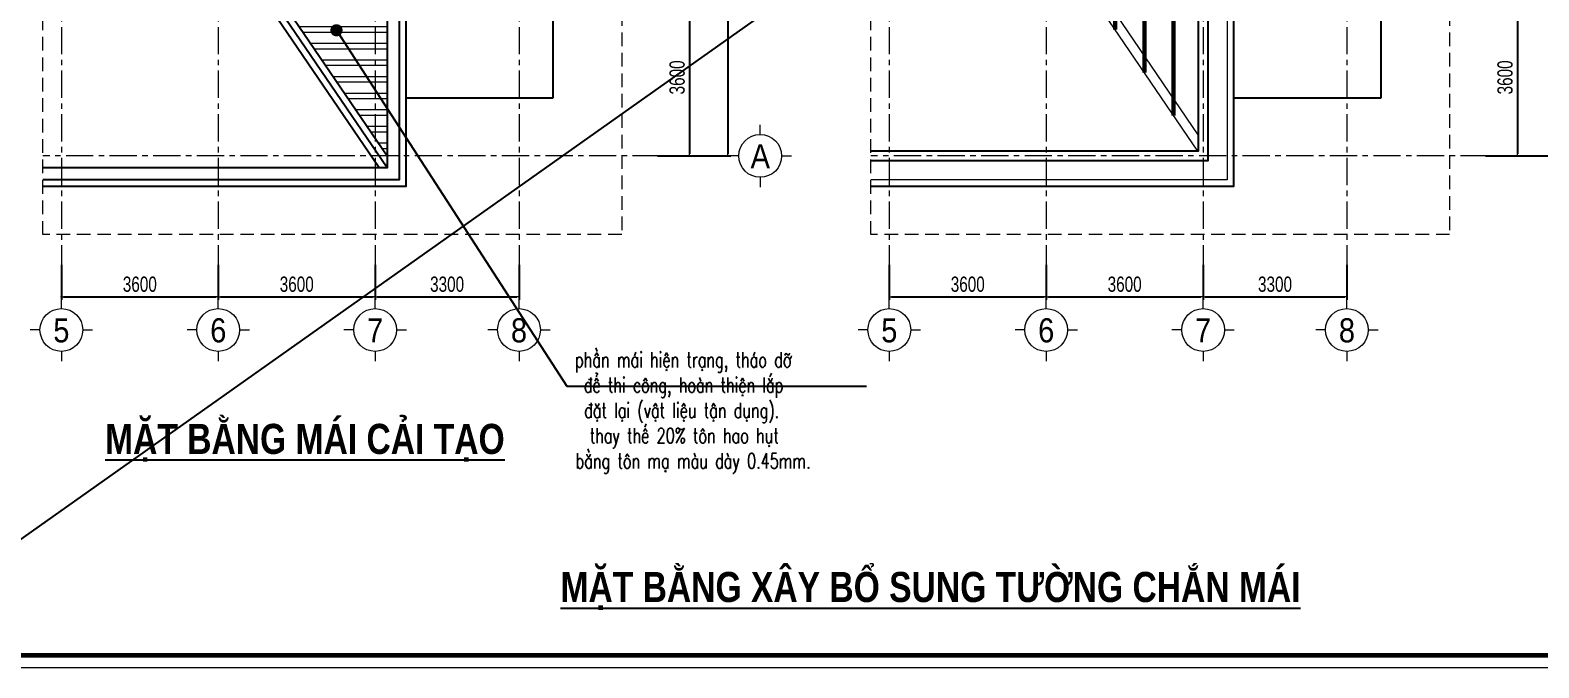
# Model space of a CAD drawing. Header units: millimetres. Extents: x -519517 to -431282, y -372679 to 113618.
# Drawn here: x -485702 to -451087, y -249439 to -234821 of the extents above; entities that cross this region are included whole.
import ezdxf
from ezdxf.enums import TextEntityAlignment as Align

# ---------------------------------------------------------------- set-up
doc = ezdxf.new("R2010")
doc.units = ezdxf.units.MM
doc.header["$LTSCALE"] = 5
for name, pattern in [('CENTER2', [28.574999999999996, 19.05, -3.174999999999999, 3.174999999999999, -3.174999999999999]), ('CENTERX2', [4, 2.5, -0.5, 0.5, -0.5]), ('DASHDOT', [1, 0.5, -0.25, 0, -0.25]), ('HIDDEN', [0.375, 0.25, -0.125])]:
    doc.linetypes.add(name, pattern=pattern)
doc.layers.get('0').update_dxf_attribs({"linetype": 'CENTER2'})
for name, color, linetype, lineweight in [('2', 2, 'Continuous', 20), ('Khungten_LCDI', 7, 'Continuous', 25), ('LC Dim', 8, 'Continuous', 18), ('LC Hatch', 252, 'Continuous', 9), ('LC ISO', 153, 'Continuous', 13), ('LC Net dam 1', 30, 'Continuous', 30), ('LC Net khuat', 4, 'HIDDEN', 13), ('LC Net manh', 9, 'Continuous', 5), ('LC Net thay', 7, 'Continuous', 25), ('LC Net truc', 79, 'DASHDOT', 13), ('LC Text1', 3, 'Continuous', 20), ('LC Text2', 7, 'Continuous', 25)]:
    doc.layers.add(name, color=color, linetype=linetype, lineweight=lineweight)
doc.layers.add('KCS_Plotter', color=11, linetype='Continuous', plot=False)
doc.styles.add('HOATBIF', font='hoatbif.shx', dxfattribs={"width": 0.75})
doc.styles.add('Khungten', font='VHAVAN.TTF', dxfattribs={"width": 0.9, "height": 5000})
doc.styles.add('LC 1', font='VHAVANB.TTF')
doc.styles.add('LC 3', font='vnsimli.shx', dxfattribs={"width": 0.75})
doc.styles.add('LC3', font='VHARIALB.TTF', dxfattribs={"width": 0.8})
doc.styles.add('Title', font='VHBLACK.TTF')
doc.dimstyles.new('Copy of 1-110', dxfattribs={"dimscale": 110, "dimtxt": 2.5, "dimasz": 0.35, "dimexe": 0.5, "dimexo": 0, "dimgap": 0.8, "dimtad": 1, "dimdec": 0, "dimzin": 0, "dimdsep": 46, "dimtxsty": 'HOATBIF', "dimblk1": 'DOT', "dimblk2": 'DOT', "dimsah": 1, "dimcen": -1, "dimdle": 1, "dimclrd": 256, "dimclre": 256, "dimclrt": 4, "dimadec": 3, "dimazin": 2, "dimtfac": 0.3333333333333333, "dimtdec": 0, "dimtix": 1, "dimtmove": 2, "dimatfit": 3, "dimldrblk": 'DOT', "dimfxl": 1, "dimtvp": 0.8333333333333334, "dimtolj": 1, "dimtzin": 0, "dimarcsym": 0})

# ---------------------------------------------------------------- blocks, each defined once
blk = doc.blocks.new('lcdi fix')
at = {"layer": 'Defpoints', "lineweight": 0}
blk.add_lwpolyline([(-1199.999999582767, -14849.99999999255), (-1199.999999582767, 14849.99999999255), (40799.99891111255, 14849.99999999255), (40799.99891111255, -14849.99999999255)], close=True, dxfattribs=at)
at = {"layer": 'Khungten_LCDI', "color": 5, "lineweight": 60}
blk.add_lwpolyline([(0, -14649.99999999255), (0, 14649.99999999255), (40599.99891117215, 14649.99999999255), (40599.99891117215, -14649.99999999255)], close=True, dxfattribs=at)
at = {"color": 7, "style": 'Khungten', "width": 0.8}
for tag, p in [('REVISION', (39498.75271154696, -10746.30400287261)), ('NGAYHT', (39546.074223203, -11609.37096477946))]:
    blk.add_attdef(tag, text='', height=199.998925739526, dxfattribs=at).set_placement(p, align=Align.CENTER)
at = {"layer": 'LC Text1', "style": 'Title', "width": 3.88208500483857}
for tag, p, p2 in [('TENBANVE1', (36912.65773196274, -8885.760287350917), (40339.14503253752, -8885.760287350917)), ('TENBANVE2', (36912.65773196274, -9562.465612738335), (40339.14503253752, -9562.465612738335))]:
    blk.add_attdef(tag, text='', height=249.9999935159641, dxfattribs=at).set_placement(p, p2, align=Align.FIT)
at = {"layer": 'LC Text1', "style": 'Title', "width": 0.7}
blk.add_attdef('SOBANVE', text='', height=249.9999935159641, dxfattribs=at).set_placement((39561.9823223477, -13896.1807666411), align=Align.CENTER)
blk = doc.blocks.new('TIEUDE1')
at = {"layer": 'LC Text2', "color": 7, "style": 'LC 1'}
blk.add_attdef('TIªU§Ò', text='', height=5, dxfattribs=at).set_placement((0, 0), align=Align.BOTTOM_CENTER)
blk.add_attdef('TL', text='', height=3, dxfattribs=at).set_placement((0, -2), align=Align.TOP_CENTER)
blk = doc.blocks.new('DOT')
at = {"color": 0, "linetype": 'ByBlock'}
blk.add_line((-0.5, 0), (-1, 0), dxfattribs=at)
at = {"color": 0, "linetype": 'ByBlock', "const_width": 0.5}
blk.add_lwpolyline([(-0.25, 0, 1), (0.25, 0, 1)], format="xyb", close=True, dxfattribs=at)
blk = doc.blocks.new('*D358')
at = {"layer": 'Defpoints', "color": 0, "transparency": 16777216}
for p in [(-452176.4564871173, -234103.0671391842), (-452176.4564871173, -237703.067139184), (-451574.5568443057, -237703.067139184)]:
    blk.add_point(p, dxfattribs=at)
at = {"layer": 'LC Dim', "lineweight": -2, "transparency": 16777216}
for p, q in [((-452176.4564871173, -234103.0671391842), (-451504.5568443057, -234103.0671391842)), ((-451574.5568443057, -234152.0671391842), (-451574.5568443057, -237654.067139184)), ((-452176.4564871173, -237703.067139184), (-451504.5568443057, -237703.067139184))]:
    blk.add_line(p, q, dxfattribs=at)
at = {"layer": 'LC Dim', "lineweight": -2, "transparency": 16777216, "xscale": 49, "yscale": 49, "zscale": 49}
for p, rotation in [((-451574.5568443057, -234103.0671391842), 90), ((-451574.5568443057, -237703.067139184), 270)]:
    blk.add_blockref('DOT', p, dxfattribs=dict(at, rotation=rotation))
at = {"layer": 'LC Dim', "color": 4, "transparency": 16777216, "insert": (-451861.5568443057, -235903.0671391839), "char_height": 350, "attachment_point": 5, "rotation": 90, "style": 'HOATBIF'}
blk.add_mtext('\\A1;3600', dxfattribs=at)
blk = doc.blocks.new('_Dot')
at = {"color": 0, "linetype": 'ByBlock', "lineweight": -2}
blk.add_line((-0.5, 0), (-1, 0), dxfattribs=at)
at = {"color": 0, "linetype": 'ByBlock', "const_width": 0.5}
blk.add_lwpolyline([(-0.25, 0, 1), (0.25, 0, 1)], format="xyb", close=True, dxfattribs=at)
blk = doc.blocks.new('*D359')
at = {"layer": 'Defpoints', "color": 0, "transparency": 16777216}
for p in [(-452313.1597499958, -213353.0671391839), (-452313.1597499958, -237703.0671391841), (-450699.5568443059, -237703.0671391841)]:
    blk.add_point(p, dxfattribs=at)
at = {"layer": 'LC Dim', "lineweight": -2, "transparency": 16777216}
for p, q in [((-452313.1597499958, -213353.0671391839), (-450629.5568443059, -213353.0671391839)), ((-450699.5568443059, -213402.0671391839), (-450699.5568443059, -237654.0671391841)), ((-452313.1597499958, -237703.0671391841), (-450629.5568443059, -237703.0671391841))]:
    blk.add_line(p, q, dxfattribs=at)
at = {"layer": 'LC Dim', "lineweight": -2, "transparency": 16777216, "xscale": 49, "yscale": 49, "zscale": 49}
for p, rotation in [((-450699.5568443059, -213353.0671391839), 90), ((-450699.5568443059, -237703.0671391841), 270)]:
    blk.add_blockref('DOT', p, dxfattribs=dict(at, rotation=rotation))
at = {"layer": 'LC Dim', "color": 4, "transparency": 16777216, "insert": (-450986.5568443059, -225528.0671391838), "char_height": 350, "attachment_point": 5, "rotation": 90, "style": 'HOATBIF'}
blk.add_mtext('\\A1;24350', dxfattribs=at)
blk = doc.blocks.new('*D360')
at = {"layer": 'Defpoints', "color": 0, "transparency": 16777216}
for p in [(-465989.9858220631, -240202.6122803735), (-462389.9858220631, -240202.6122803735), (-462389.9858220631, -240932.9054413598)]:
    blk.add_point(p, dxfattribs=at)
at = {"layer": 'LC Dim', "lineweight": -2, "transparency": 16777216}
for p, q in [((-465989.9858220631, -240202.6122803735), (-465989.9858220631, -241002.9054413598)), ((-462389.9858220631, -240202.6122803735), (-462389.9858220631, -241002.9054413598)), ((-465940.9858220631, -240932.9054413598), (-462438.9858220631, -240932.9054413598))]:
    blk.add_line(p, q, dxfattribs=at)
at = {"layer": 'LC Dim', "lineweight": -2, "transparency": 16777216, "xscale": 49, "yscale": 49, "zscale": 49, "rotation": 180}
blk.add_blockref('DOT', (-465989.9858220631, -240932.9054413598), dxfattribs=at)
at = {"layer": 'LC Dim', "lineweight": -2, "transparency": 16777216, "xscale": 49, "yscale": 49, "zscale": 49}
blk.add_blockref('DOT', (-462389.9858220631, -240932.9054413598), dxfattribs=at)
at = {"layer": 'LC Dim', "color": 4, "transparency": 16777216, "insert": (-464189.9858220631, -240645.9054413598), "char_height": 350, "attachment_point": 5, "style": 'HOATBIF'}
blk.add_mtext('\\A1;3600', dxfattribs=at)
blk = doc.blocks.new('*D361')
at = {"layer": 'Defpoints', "color": 0, "transparency": 16777216}
for p in [(-462389.9858220631, -240202.6122803735), (-458789.9858220631, -240202.6122803735), (-458789.9858220631, -240932.9054413598)]:
    blk.add_point(p, dxfattribs=at)
at = {"layer": 'LC Dim', "lineweight": -2, "transparency": 16777216}
for p, q in [((-462389.9858220631, -240202.6122803735), (-462389.9858220631, -241002.9054413598)), ((-458789.9858220631, -240202.6122803735), (-458789.9858220631, -241002.9054413598)), ((-462340.9858220631, -240932.9054413598), (-458838.9858220631, -240932.9054413598))]:
    blk.add_line(p, q, dxfattribs=at)
at = {"layer": 'LC Dim', "lineweight": -2, "transparency": 16777216, "xscale": 49, "yscale": 49, "zscale": 49, "rotation": 180}
blk.add_blockref('DOT', (-462389.9858220631, -240932.9054413598), dxfattribs=at)
at = {"layer": 'LC Dim', "lineweight": -2, "transparency": 16777216, "xscale": 49, "yscale": 49, "zscale": 49}
blk.add_blockref('DOT', (-458789.9858220631, -240932.9054413598), dxfattribs=at)
at = {"layer": 'LC Dim', "color": 4, "transparency": 16777216, "insert": (-460589.9858220631, -240645.9054413598), "char_height": 350, "attachment_point": 5, "style": 'HOATBIF'}
blk.add_mtext('\\A1;3600', dxfattribs=at)
blk = doc.blocks.new('*D362')
at = {"layer": 'Defpoints', "color": 0, "transparency": 16777216}
for p in [(-458789.9858220631, -240202.6122803735), (-455489.9858220631, -240202.6122803735), (-455489.9858220631, -240932.9054413598)]:
    blk.add_point(p, dxfattribs=at)
at = {"layer": 'LC Dim', "lineweight": -2, "transparency": 16777216}
for p, q in [((-458789.9858220631, -240202.6122803735), (-458789.9858220631, -241002.9054413598)), ((-455489.9858220631, -240202.6122803735), (-455489.9858220631, -241002.9054413598)), ((-458740.9858220631, -240932.9054413598), (-455538.9858220631, -240932.9054413598))]:
    blk.add_line(p, q, dxfattribs=at)
at = {"layer": 'LC Dim', "lineweight": -2, "transparency": 16777216, "xscale": 49, "yscale": 49, "zscale": 49, "rotation": 180}
blk.add_blockref('DOT', (-458789.9858220631, -240932.9054413598), dxfattribs=at)
at = {"layer": 'LC Dim', "lineweight": -2, "transparency": 16777216, "xscale": 49, "yscale": 49, "zscale": 49}
blk.add_blockref('DOT', (-455489.9858220631, -240932.9054413598), dxfattribs=at)
at = {"layer": 'LC Dim', "color": 4, "transparency": 16777216, "insert": (-457139.9858220631, -240645.9054413598), "char_height": 350, "attachment_point": 5, "style": 'HOATBIF'}
blk.add_mtext('\\A1;3300', dxfattribs=at)
blk = doc.blocks.new('TTRUC')
at = {"layer": 'LC ISO'}
for p, q in [((0, 6.94551799677526), (0, 10.13175513561828)), ((-6.94551799677526, 0), (-10.13175513561828, 0)), ((6.94551799677526, 0), (10.13175513561828, 0)), ((0, -6.94551799677526), (0, -10.13175513561828))]:
    blk.add_line(p, q, dxfattribs=at)
at = {"layer": 'LC Net manh'}
blk.add_circle((0, 0), 6.94551799677526, dxfattribs=at)
blk = doc.blocks.new('*D369')
at = {"layer": 'Defpoints', "color": 0, "transparency": 16777216}
for p in [(-471172.4033541243, -234103.0671391842), (-471172.4033541243, -237703.067139184), (-470570.5037113124, -237703.067139184)]:
    blk.add_point(p, dxfattribs=at)
at = {"layer": 'LC Dim', "lineweight": -2, "transparency": 16777216}
for p, q in [((-471172.4033541243, -234103.0671391842), (-470500.5037113124, -234103.0671391842)), ((-470570.5037113124, -234152.0671391842), (-470570.5037113124, -237654.067139184)), ((-471172.4033541243, -237703.067139184), (-470500.5037113124, -237703.067139184))]:
    blk.add_line(p, q, dxfattribs=at)
at = {"layer": 'LC Dim', "lineweight": -2, "transparency": 16777216, "xscale": 49, "yscale": 49, "zscale": 49}
for p, rotation in [((-470570.5037113124, -234103.0671391842), 90), ((-470570.5037113124, -237703.067139184), 270)]:
    blk.add_blockref('DOT', p, dxfattribs=dict(at, rotation=rotation))
at = {"layer": 'LC Dim', "color": 4, "transparency": 16777216, "insert": (-470857.5037113124, -235903.0671391839), "char_height": 350, "attachment_point": 5, "rotation": 90, "style": 'HOATBIF'}
blk.add_mtext('\\A1;3600', dxfattribs=at)
blk = doc.blocks.new('*D370')
at = {"layer": 'Defpoints', "color": 0, "transparency": 16777216}
for p in [(-471309.1066170027, -213353.0671391839), (-471309.1066170027, -237703.0671391841), (-469695.5037113127, -237703.0671391841)]:
    blk.add_point(p, dxfattribs=at)
at = {"layer": 'LC Dim', "lineweight": -2, "transparency": 16777216}
for p, q in [((-471309.1066170027, -213353.0671391839), (-469625.5037113127, -213353.0671391839)), ((-469695.5037113127, -213402.0671391839), (-469695.5037113127, -237654.0671391841)), ((-471309.1066170027, -237703.0671391841), (-469625.5037113127, -237703.0671391841))]:
    blk.add_line(p, q, dxfattribs=at)
at = {"layer": 'LC Dim', "lineweight": -2, "transparency": 16777216, "xscale": 49, "yscale": 49, "zscale": 49}
for p, rotation in [((-469695.5037113127, -213353.0671391839), 90), ((-469695.5037113127, -237703.0671391841), 270)]:
    blk.add_blockref('DOT', p, dxfattribs=dict(at, rotation=rotation))
at = {"layer": 'LC Dim', "color": 4, "transparency": 16777216, "insert": (-469982.5037113126, -225528.0671391838), "char_height": 350, "attachment_point": 5, "rotation": 90, "style": 'HOATBIF'}
blk.add_mtext('\\A1;24350', dxfattribs=at)
blk = doc.blocks.new('*D371')
at = {"layer": 'Defpoints', "color": 0, "transparency": 16777216}
for p in [(-484985.93268907, -240202.6122803735), (-481385.93268907, -240202.6122803735), (-481385.93268907, -240932.9054413598)]:
    blk.add_point(p, dxfattribs=at)
at = {"layer": 'LC Dim', "lineweight": -2, "transparency": 16777216}
for p, q in [((-484985.93268907, -240202.6122803735), (-484985.93268907, -241002.9054413598)), ((-481385.93268907, -240202.6122803735), (-481385.93268907, -241002.9054413598)), ((-484936.93268907, -240932.9054413598), (-481434.93268907, -240932.9054413598))]:
    blk.add_line(p, q, dxfattribs=at)
at = {"layer": 'LC Dim', "lineweight": -2, "transparency": 16777216, "xscale": 49, "yscale": 49, "zscale": 49, "rotation": 180}
blk.add_blockref('DOT', (-484985.93268907, -240932.9054413598), dxfattribs=at)
at = {"layer": 'LC Dim', "lineweight": -2, "transparency": 16777216, "xscale": 49, "yscale": 49, "zscale": 49}
blk.add_blockref('DOT', (-481385.93268907, -240932.9054413598), dxfattribs=at)
at = {"layer": 'LC Dim', "color": 4, "transparency": 16777216, "insert": (-483185.93268907, -240645.9054413598), "char_height": 350, "attachment_point": 5, "style": 'HOATBIF'}
blk.add_mtext('\\A1;3600', dxfattribs=at)
blk = doc.blocks.new('*D372')
at = {"layer": 'Defpoints', "color": 0, "transparency": 16777216}
for p in [(-481385.93268907, -240202.6122803735), (-477785.93268907, -240202.6122803735), (-477785.93268907, -240932.9054413598)]:
    blk.add_point(p, dxfattribs=at)
at = {"layer": 'LC Dim', "lineweight": -2, "transparency": 16777216}
for p, q in [((-481385.93268907, -240202.6122803735), (-481385.93268907, -241002.9054413598)), ((-477785.93268907, -240202.6122803735), (-477785.93268907, -241002.9054413598)), ((-481336.93268907, -240932.9054413598), (-477834.93268907, -240932.9054413598))]:
    blk.add_line(p, q, dxfattribs=at)
at = {"layer": 'LC Dim', "lineweight": -2, "transparency": 16777216, "xscale": 49, "yscale": 49, "zscale": 49, "rotation": 180}
blk.add_blockref('DOT', (-481385.93268907, -240932.9054413598), dxfattribs=at)
at = {"layer": 'LC Dim', "lineweight": -2, "transparency": 16777216, "xscale": 49, "yscale": 49, "zscale": 49}
blk.add_blockref('DOT', (-477785.93268907, -240932.9054413598), dxfattribs=at)
at = {"layer": 'LC Dim', "color": 4, "transparency": 16777216, "insert": (-479585.93268907, -240645.9054413598), "char_height": 350, "attachment_point": 5, "style": 'HOATBIF'}
blk.add_mtext('\\A1;3600', dxfattribs=at)
blk = doc.blocks.new('*D373')
at = {"layer": 'Defpoints', "color": 0, "transparency": 16777216}
for p in [(-477785.93268907, -240202.6122803735), (-474485.93268907, -240202.6122803735), (-474485.93268907, -240932.9054413598)]:
    blk.add_point(p, dxfattribs=at)
at = {"layer": 'LC Dim', "lineweight": -2, "transparency": 16777216}
for p, q in [((-477785.93268907, -240202.6122803735), (-477785.93268907, -241002.9054413598)), ((-474485.93268907, -240202.6122803735), (-474485.93268907, -241002.9054413598)), ((-477736.93268907, -240932.9054413598), (-474534.93268907, -240932.9054413598))]:
    blk.add_line(p, q, dxfattribs=at)
at = {"layer": 'LC Dim', "lineweight": -2, "transparency": 16777216, "xscale": 49, "yscale": 49, "zscale": 49, "rotation": 180}
blk.add_blockref('DOT', (-477785.93268907, -240932.9054413598), dxfattribs=at)
at = {"layer": 'LC Dim', "lineweight": -2, "transparency": 16777216, "xscale": 49, "yscale": 49, "zscale": 49}
blk.add_blockref('DOT', (-474485.93268907, -240932.9054413598), dxfattribs=at)
at = {"layer": 'LC Dim', "color": 4, "transparency": 16777216, "insert": (-476135.93268907, -240645.9054413598), "char_height": 350, "attachment_point": 5, "style": 'HOATBIF'}
blk.add_mtext('\\A1;3300', dxfattribs=at)

msp = doc.modelspace()

# ---------------------------------------------------------------- hatches: boundary and pattern name
at = {"layer": 'LC Hatch', "ltscale": 0.005}
h = msp.add_hatch(dxfattribs=at)
h.set_pattern_fill('ANSI32', color=256, scale=40, angle=-45.00000000000001, style=0)
h.set_pattern_definition([(360, (-409562.9662543961, 465922.123057375), (9.841027400167523e-14, 381), []), (360, (-409435.9661995397, 465795.1230025184), (9.841027400167523e-14, 381), [])])
h.paths.add_polyline_path([(-478085.9326890699, -218413.0671391844), (-477510.9326890701, -218413.0671391844), (-477510.93268907, -213344.5688374275), (-484660.93268907, -223844.5688374276), (-484660.93268907, -227211.5654409403), (-477510.93268907, -237711.5654409403), (-477510.93268907, -232643.0671391836), (-478085.93268907, -232643.0671391836)])

# ---------------------------------------------------------------- linework, layer by layer
at = {"layer": '2', "color": 1}
msp.add_lwpolyline([(-458239.9858220631, -218713.0671391844), (-458789.9858220631, -218713.0671391844), (-458789.9858220631, -232343.0671391836), (-458239.9858220631, -232343.0671391836), (-458239.9858220631, -238253.067139184), (-466414.9858220631, -238253.067139184)], dxfattribs=at)
at = {"layer": 'KCS_Plotter'}
msp.add_line((-490081.781805926, -249438.578574491), (-431281.781805926, -207858.577496101), dxfattribs=at)
at = {"layer": 'LC ISO'}
for p, q in [((-458899.9858220631, -237217.2479450873), (-465664.9858220631, -227282.6325604718)), ((-458910.2341304236, -237593.0671391839), (-465798.067463757, -227478.0671391839))]:
    msp.add_line(p, q, dxfattribs=at)
at = {"layer": 'LC Net dam 1', "lineweight": 0, "const_width": 100}
for points in [[(-459466.3274029141, -214279.7076092747), (-459466.3274029141, -236776.4266690931)], [(-460136.3274029141, -215263.6236931908), (-460136.3274029141, -235792.510585177)], [(-460806.3274029141, -216247.5397771069), (-460806.3274029141, -234808.5945012609)]]:
    msp.add_lwpolyline(points, dxfattribs=at)
at = {"layer": 'LC Net khuat', "ltscale": 250}
for points in [[(-485410.93268907, -211905.221292706), (-472129.4872003808, -211905.221292706), (-472129.4872003808, -239507.5813322223), (-485410.93268907, -239507.5813322223)], [(-466414.9858220631, -211905.221292706), (-453133.5403333739, -211905.221292706), (-453133.5403333739, -239507.5813322223), (-466414.9858220631, -239507.5813322223)]]:
    msp.add_lwpolyline(points, close=True, dxfattribs=at)
at = {"layer": 'LC Net thay'}
for p, q in [((-477510.9326890697, -237711.5654409407), (-484660.9326890698, -227211.5654409406)), ((-477692.4076550163, -237978.0671391839), (-484842.4076550163, -227478.0671391839)), ((-477510.9326890698, -237978.0671391839), (-484660.9326890698, -227478.0671391839)), ((-473710.9326890701, -231828.0671391839), (-473710.9326890701, -236378.0671391844)), ((-454714.9858220631, -231828.0671391839), (-454714.9858220631, -236378.0671391844)), ((-473710.9326890701, -236378.0671391844), (-477085.9326890701, -236378.0671391844)), ((-454714.9858220631, -236378.0671391844), (-458089.9858220631, -236378.0671391844))]:
    msp.add_line(p, q, dxfattribs=at)
for points in [[(-485410.93268907, -212653.0671391838), (-477085.93268907, -212653.0671391838), (-477085.93268907, -238403.067139184), (-485410.93268907, -238403.067139184)], [(-485410.93268907, -212803.0671391838), (-477235.93268907, -212803.0671391838), (-477235.93268907, -238253.067139184), (-485410.93268907, -238253.067139184)], [(-458089.9858220631, -232193.0671391837), (-458089.9858220631, -238403.067139184), (-466414.9858220631, -238403.067139184)], [(-477510.93268907, -232643.0671391836), (-477510.93268907, -237978.067139184), (-485410.93268907, -237978.067139184)], [(-458899.9858220631, -232643.0671391836), (-458899.9858220631, -237593.0671391839), (-466414.9858220631, -237593.0671391839)], [(-458679.9858220631, -232643.0671391836), (-458679.9858220631, -237813.0671391839), (-466414.9858220631, -237813.0671391839)]]:
    msp.add_lwpolyline(points, dxfattribs=at)
at = {"layer": 'LC Net truc', "linetype": 'CENTERX2', "ltscale": 50}
for p, q in [((-484985.93268907, -210748.1889658551), (-484985.93268907, -240202.6122803735)), ((-481385.93268907, -210748.1889658551), (-481385.93268907, -240202.6122803735)), ((-477785.93268907, -210748.1889658551), (-477785.93268907, -240202.6122803735)), ((-474485.93268907, -210748.1889658551), (-474485.93268907, -240202.6122803735)), ((-465989.9858220631, -210748.1889658551), (-465989.9858220631, -240202.6122803735)), ((-462389.9858220631, -210748.1889658551), (-462389.9858220631, -240202.6122803735)), ((-458789.9858220631, -210748.1889658551), (-458789.9858220631, -240202.6122803735)), ((-455489.9858220631, -210748.1889658551), (-455489.9858220631, -240202.6122803735)), ((-471254.0200257141, -237703.0671391839), (-485410.93268907, -237703.0671391839)), ((-452258.0731587071, -237703.0671391839), (-466414.9858220631, -237703.0671391839))]:
    msp.add_line(p, q, dxfattribs=at)

# ---------------------------------------------------------------- block references
at = {"layer": 'LC ISO', "xscale": 70.63098313741592, "yscale": 70.63098313741592, "zscale": 70.63098313741592}
for p in [(-468950.3940169051, -237703.0671391838), (-484985.93268907, -241693.4202603207), (-481385.93268907, -241693.4202603207), (-477785.93268907, -241693.4202603207), (-474485.93268907, -241693.4202603207), (-465989.9858220631, -241693.4202603207), (-462389.9858220631, -241693.4202603207), (-458789.9858220631, -241693.4202603207), (-455489.9858220631, -241693.4202603207)]:
    msp.add_blockref('TTRUC', p, dxfattribs=at)
at = {"layer": 'LC Net thay', "xscale": 1.400000036310157, "yscale": 1.400000036310157, "zscale": 1.400000036310157}
msp.add_blockref('lcdi fix', (-488401.7817629385, -228648.5780352961), dxfattribs=at)
at = {"layer": 'LC Text2'}
ref = msp.add_blockref('TIEUDE1', (-479399.0208578728, -244742.8624099059), dxfattribs=dict(at, xscale=140.1625041181867, yscale=140.1625041181867, zscale=140.1625041181867))
ref.add_attrib('TIªU§Ò', '%%UmÆt b»ng m¸i c¶i t¹o', dxfattribs={"color": 7, "height": 690.2182820054697, "style": 'LC3', "width": 0.8}).set_placement((-479399.0208578728, -244742.8624099059), align=Align.BOTTOM_CENTER)
ref = msp.add_blockref('TIEUDE1', (-465044.6146962285, -248137.9583070683), dxfattribs=dict(at, xscale=140.1625041181867, yscale=140.1625041181867, zscale=140.1625041181867))
ref.add_attrib('TIªU§Ò', '%%UmÆt b»ng x©y bæ sung t\xadêng ch¾n m¸i', dxfattribs={"color": 7, "height": 690.2182820054697, "style": 'LC3', "width": 0.8}).set_placement((-465044.6146962285, -248137.9583070683), align=Align.BOTTOM_CENTER)

# ---------------------------------------------------------------- texts
at = {"layer": 'LC Text1', "ltscale": 0.2, "style": 'LC 1', "width": 0.9}
for s, p in [('a', (-468950.394016905, -238152.9891326913)), ('5', (-484985.93268907, -242143.3422538281)), ('6', (-481385.93268907, -242143.3422538281)), ('7', (-477785.93268907, -242143.3422538281)), ('8', (-474485.93268907, -242143.3422538281)), ('5', (-465989.9858220631, -242143.3422538281)), ('6', (-462389.9858220631, -242143.3422538281)), ('7', (-458789.9858220631, -242143.3422538281)), ('8', (-455489.9858220631, -242143.3422538281))]:
    msp.add_text(s, height=553.0401978904333, dxfattribs=at).set_placement(p, align=Align.BOTTOM_CENTER)
at = {"layer": 'LC Text1', "color": 3, "insert": (-473295.05298839, -242202.7371097753), "char_height": 347.6252672454153, "width": 6474.86822771313, "attachment_point": 1, "style": 'LC 3'}
msp.add_mtext('\\pi97.2192;{\\W0.7;phÇn m¸i hiÖn tr¹ng, th¸o dì \\P\\pi297.10373;®Ó thi c«ng, hoµn thiÖn l¾p \\P\\pi305.79436;®Æt l¹i (vËt liÖu tËn dông). \\P\\pi433.25696;thay thÕ 20% t«n hao hôt \\P\\pi108.80671;b»ng t«n m¹ mµu dµy 0.45mm.}', dxfattribs=at)

# ---------------------------------------------------------------- dimensions: what is measured, and where the dimension line sits
at = {"layer": 'LC Dim'}
for base, p1, p2, picture, middle in [((-469695.5037113127, -237703.0671391841), (-471309.1066170025, -213353.0671391838), (-471309.1066170025, -237703.067139184), '*D370', (-469982.5037113126, -225528.0671391838)), ((-450699.5568443059, -237703.0671391841), (-452313.1597499956, -213353.0671391838), (-452313.1597499956, -237703.067139184), '*D359', (-450986.5568443059, -225528.0671391838)), ((-470570.5037113124, -237703.067139184), (-471172.403354124, -234103.067139184), (-471172.403354124, -237703.0671391839), '*D369', (-470857.5037113124, -235903.0671391839)), ((-451574.5568443057, -237703.067139184), (-452176.4564871171, -234103.067139184), (-452176.4564871171, -237703.0671391839), '*D358', (-451861.5568443057, -235903.0671391839))]:
    dim = msp.add_linear_dim(base=base, p1=p1, p2=p2, angle=270, dimstyle='Copy of 1-110', override={"dimscale": 140}, dxfattribs=at)
    dim.commit()
    dim.dimension.update_dxf_attribs({"geometry": picture, "text_midpoint": middle})
for base, p1, p2, picture, middle in [((-481385.93268907, -240932.9054413598), (-484985.93268907, -240202.6122803735), (-481385.93268907, -240202.6122803735), '*D371', (-483185.93268907, -240645.9054413598)), ((-477785.93268907, -240932.9054413598), (-481385.93268907, -240202.6122803735), (-477785.93268907, -240202.6122803735), '*D372', (-479585.93268907, -240645.9054413598)), ((-474485.93268907, -240932.9054413598), (-477785.93268907, -240202.6122803735), (-474485.93268907, -240202.6122803735), '*D373', (-476135.93268907, -240645.9054413598)), ((-462389.9858220631, -240932.9054413598), (-465989.9858220631, -240202.6122803735), (-462389.9858220631, -240202.6122803735), '*D360', (-464189.9858220631, -240645.9054413598)), ((-458789.9858220631, -240932.9054413598), (-462389.9858220631, -240202.6122803735), (-458789.9858220631, -240202.6122803735), '*D361', (-460589.9858220631, -240645.9054413598)), ((-455489.9858220631, -240932.9054413598), (-458789.9858220631, -240202.6122803735), (-455489.9858220631, -240202.6122803735), '*D362', (-457139.9858220631, -240645.9054413598))]:
    dim = msp.add_linear_dim(base=base, p1=p1, p2=p2, dimstyle='Copy of 1-110', override={"dimscale": 140}, dxfattribs=at)
    dim.commit()
    dim.dimension.update_dxf_attribs({"geometry": picture, "text_midpoint": middle})

# ---------------------------------------------------------------- leaders
msp.add_leader([(-478674.3525305508, -234822.4023327795), (-473392.3976235792, -242981.9833623685), (-466510.7418874326, -242981.9833623685)], dimstyle='Copy of 1-110', override={"dimscale": 140, "dimasz": 2}, dxfattribs=at)

doc.saveas('drawing.dxf')
